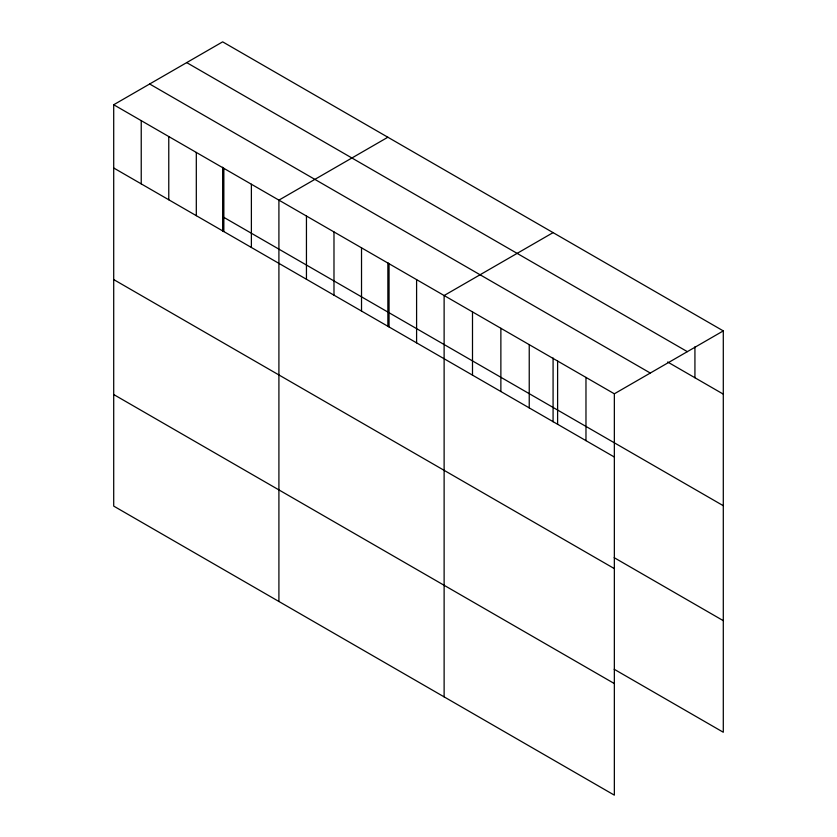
<?xml version="1.0" encoding="UTF-8"?>
<svg xmlns="http://www.w3.org/2000/svg" width="837" height="837" viewBox="0 0 837 837"><rect width="100%" height="100%" fill="white"/><g stroke="black" fill="none" stroke-linecap="round" stroke-linejoin="round"><path stroke-width="1.26" d="M113.706 104.751L614.348 393.798L614.348 795.15L113.706 506.103L113.706 104.751L222.652 41.85L723.294 330.897L723.294 732.249L614.18 669.255M387.866 137.237L278.909 200.137L278.909 601.489M553.079 232.623L444.123 295.524L444.123 696.876M614.348 393.798L723.294 330.897M186.703 62.608L687.344 351.655M667.654 362.002L723.294 394.133M149.656 83.993L650.297 373.04M222.652 216.668L723.294 505.705M113.706 167.986L614.348 457.033M614.18 557.672L723.294 620.667M113.706 279.568L614.348 568.616M113.706 394.53L614.348 683.567M694.93 346.78L694.93 377.749M585.973 377.414L585.973 440.649M557.609 361.04L557.609 424.275M553.079 357.985L553.079 421.806M529.235 344.656L529.235 407.891M500.871 328.282L500.871 391.517M472.497 311.898L472.497 375.133M416.596 279.621L416.596 342.856M389.059 263.728L389.059 326.964M387.866 262.598L387.866 326.42M361.521 247.825L361.521 311.071M333.984 231.933L333.984 295.168M306.447 216.04L306.447 279.276M251.382 184.245L251.382 247.48M223.845 168.342L223.845 231.577M222.652 167.212L222.652 231.033M196.308 152.449L196.308 215.684M168.771 136.546L168.771 199.781M141.233 120.654L141.233 183.889"/></g></svg>
